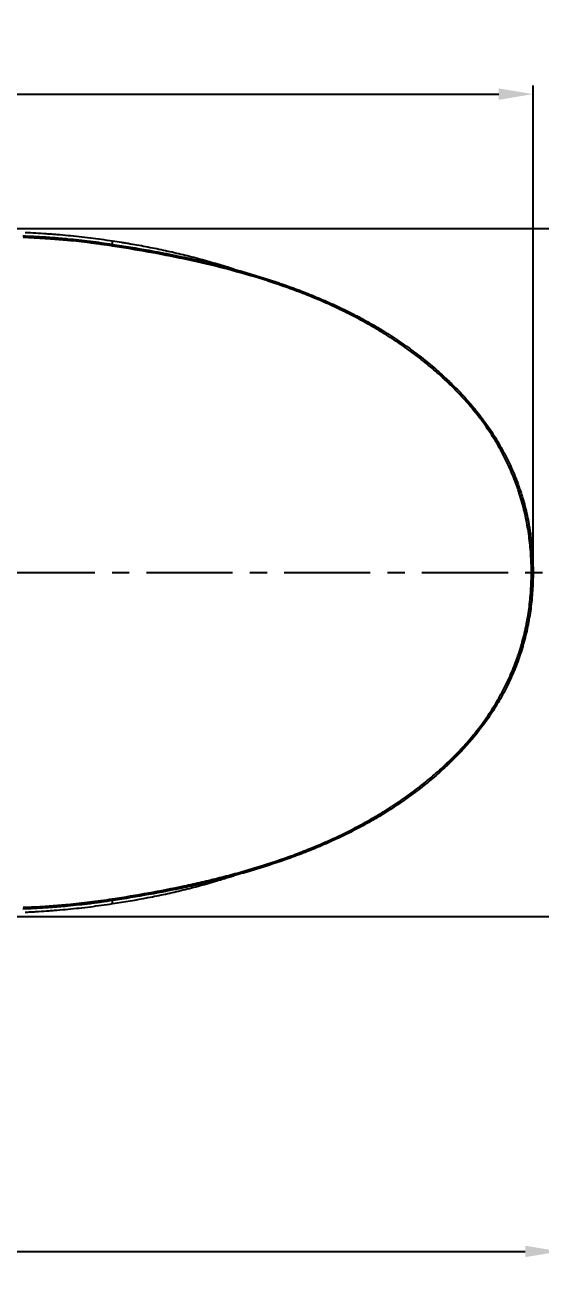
# Model space of a CAD drawing. Extents: x 8541 to 14664, y -60 to 2468.
# Drawn here: x 12438 to 12738, y 1273 to 2005 of the extents above; entities that cross this region are included whole.
import ezdxf

# ---------------------------------------------------------------- set-up
doc = ezdxf.new("R2010")
doc.units = 0
doc.header["$LTSCALE"] = 20
doc.header["$MEASUREMENT"] = 0
doc.linetypes.add('CENTER', pattern=[2, 1.25, -0.25, 0.25, -0.25])
doc.layers.get('0').update_dxf_attribs({"linetype": 'CONTINUOUS'})
doc.layers.get('DEFPOINTS').update_dxf_attribs({"linetype": 'CONTINUOUS'})
doc.layers.add('1', color=7, linetype='CONTINUOUS')
doc.layers.add('CENTER', color=2, linetype='CENTER')
doc.styles.get("Standard").update_dxf_attribs({"font": 'NanumGothic.ttf'})
doc.dimstyles.get("Standard").update_dxf_attribs({"dimtxt": 2.7, "dimasz": 2.5, "dimexe": 1.5, "dimexo": 1.5, "dimgap": 1.5, "dimtad": 1, "dimdec": 0, "dimlfac": 10, "dimzin": 0, "dimdsep": 46, "dimtxsty": 'Standard', "dimcen": 0, "dimclrt": 2, "dimadec": 0, "dimazin": 0, "dimtfac": 1, "dimtdec": 0, "dimtmove": 0, "dimatfit": 3, "dimfxl": 0, "dimtolj": 1, "dimtzin": 0, "dimarcsym": 0})

# ---------------------------------------------------------------- blocks, each defined once
blk = doc.blocks.new('*D26')
at = {"layer": '1', "color": 3, "lineweight": -2}
for p, q in [((12028.5, 1204.2), (12028.5, 1298)), ((12748.5, 1065.55), (12748.5, 1298)), ((12048.5, 1293), (12728.5, 1293))]:
    blk.add_line(p, q, dxfattribs=at)
at = {"layer": '1', "color": 3}
for points in [[(12048.5, 1296.33), (12048.5, 1289.67), (12028.5, 1293)], [(12728.5, 1296.33), (12728.5, 1289.67), (12748.5, 1293)]]:
    blk.add_solid(points, dxfattribs=at)
at = {"layer": 'DEFPOINTS', "color": 0}
for p in [(12748.5, 1293), (12028.5, 1202.7), (12748.5, 1064.05)]:
    blk.add_point(p, dxfattribs=at)
at = {"layer": '1', "color": 2, "insert": (12388.5, 1316.56), "char_height": 25, "attachment_point": 5}
blk.add_mtext('\\A1;{\\fNanumGothic|b0|i0|c129|p50;720}', dxfattribs=at)
blk = doc.blocks.new('*D19')
at = {"color": 3, "lineweight": -2}
for p, q in [((12048.5, 1688.87), (12048.5, 1970.18)), ((12733.09, 1688.87), (12733.09, 1970.18)), ((12068.5, 1965.18), (12713.09, 1965.18))]:
    blk.add_line(p, q, dxfattribs=at)
at = {"color": 3}
for points in [[(12068.5, 1968.51), (12068.5, 1961.85), (12048.5, 1965.18)], [(12713.09, 1968.51), (12713.09, 1961.85), (12733.09, 1965.18)]]:
    blk.add_solid(points, dxfattribs=at)
at = {"layer": 'DEFPOINTS', "color": 0}
for p in [(12733.09, 1965.18), (12048.5, 1687.37), (12733.09, 1687.37)]:
    blk.add_point(p, dxfattribs=at)
at = {"color": 2, "insert": (12390.79, 1988.79), "char_height": 25, "attachment_point": 5}
blk.add_mtext('\\A1;{\\fNanumGothic|b0|i0|c129|p50;685}', dxfattribs=at)
blk = doc.blocks.new('*D20')
at = {"color": 3, "lineweight": -2}
for p, q in [((12311.93, 1887.21), (12867.53, 1887.21)), ((12861.53, 1863.21), (12861.53, 1712.35)), ((12861.53, 1511.53), (12861.53, 1662.39)), ((12311.93, 1487.53), (12867.53, 1487.53))]:
    blk.add_line(p, q, dxfattribs=at)
at = {"color": 3}
for points in [[(12857.53, 1863.21), (12865.53, 1863.21), (12861.53, 1887.21)], [(12857.53, 1511.53), (12865.53, 1511.53), (12861.53, 1487.53)]]:
    blk.add_solid(points, dxfattribs=at)
at = {"layer": 'DEFPOINTS', "color": 0}
for p in [(12310.13, 1887.21), (12310.13, 1487.53), (12861.53, 1487.53)]:
    blk.add_point(p, dxfattribs=at)
at = {"color": 2, "insert": (12861.53, 1687.37), "char_height": 24, "attachment_point": 5}
blk.add_mtext('\\A1;{\\fNanumGothic|b0|i0|c129|p50;400}', dxfattribs=at)

msp = doc.modelspace()

# ---------------------------------------------------------------- linework, layer by layer
at = {"color": 7, "linetype": 'Continuous'}
msp.add_ellipse((12732.09, 1687.37), major_axis=(-1, 0), ratio=0.000004, start_param=2.932153, end_param=4.694936, dxfattribs=at)
for points, knots in [([(12436.62, 1882.87), (12438.78, 1882.78), (12440.94, 1882.68), (12445.27, 1882.47), (12447.44, 1882.34), (12450.7, 1882.14), (12451.78, 1882.06), (12453.95, 1881.91), (12455.58, 1881.79), (12457.22, 1881.65), (12458.31, 1881.56), (12458.85, 1881.52), (12460.48, 1881.38), (12461.57, 1881.28), (12467.02, 1880.77), (12471.37, 1880.29), (12476.82, 1879.62), (12478.45, 1879.41), (12480.08, 1879.19), (12481.17, 1879.05), (12481.72, 1878.97), (12484.44, 1878.59), (12486.61, 1878.27), (12488.79, 1877.94)], [0, 0, 0, 0, 0.125, 0.125, 0.25, 0.25, 0.3125, 0.3125, 0.375, 0.40625, 0.40625, 0.4375, 0.4375, 0.5, 0.5, 0.75, 0.75, 0.8125, 0.84375, 0.84375, 0.875, 0.875, 1, 1, 1, 1]), ([(12488.65, 1876.95), (12486.49, 1877.29), (12484.33, 1877.6), (12481.62, 1877.98), (12481.08, 1878.06), (12479.99, 1878.2), (12478.37, 1878.42), (12476.74, 1878.63), (12471.33, 1879.3), (12467, 1879.78), (12461.58, 1880.29), (12460.5, 1880.38), (12458.87, 1880.52), (12458.33, 1880.57), (12457.25, 1880.66), (12455.62, 1880.79), (12454, 1880.91), (12451.84, 1881.07), (12450.76, 1881.14), (12447.52, 1881.35), (12445.37, 1881.47), (12441.06, 1881.69), (12438.91, 1881.78), (12436.76, 1881.87)], [0, 0, 0, 0, 0.125, 0.125, 0.15625, 0.15625, 0.1875, 0.25, 0.25, 0.5, 0.5, 0.5625, 0.5625, 0.59375, 0.59375, 0.625, 0.6875, 0.6875, 0.75, 0.75, 0.875, 0.875, 1, 1, 1, 1]), ([(12462.9, 1882.93), (12460.82, 1883.14), (12458.75, 1883.32), (12455.63, 1883.58), (12454.6, 1883.66), (12452.52, 1883.82), (12451.48, 1883.89), (12448.37, 1884.11), (12446.3, 1884.23), (12442.16, 1884.47), (12440.09, 1884.58), (12438.02, 1884.68)], [0, 0, 0, 0, 0.25, 0.25, 0.375, 0.375, 0.5, 0.5, 0.75, 0.75, 1, 1, 1, 1]), ([(12488.79, 1879.75), (12486.64, 1880.07), (12484.49, 1880.38), (12480.18, 1880.96), (12478.02, 1881.24), (12471.55, 1882.04), (12467.23, 1882.51), (12462.9, 1882.93)], [0, 0, 0, 0, 0.25, 0.25, 0.5, 0.5, 1, 1, 1, 1]), ([(12488.65, 1876.95), (12488.66, 1877.01), (12488.67, 1877.08), (12488.69, 1877.2), (12488.7, 1877.26), (12488.72, 1877.38), (12488.72, 1877.43), (12488.74, 1877.54), (12488.75, 1877.59), (12488.76, 1877.68), (12488.76, 1877.72), (12488.77, 1877.79), (12488.78, 1877.82), (12488.78, 1877.88), (12488.79, 1877.9), (12488.79, 1877.93), (12488.79, 1877.94), (12488.79, 1877.94)], [0, 0, 0, 0, 0.125, 0.125, 0.25, 0.25, 0.375, 0.375, 0.5, 0.5, 0.625, 0.625, 0.75, 0.75, 0.875, 0.875, 1, 1, 1, 1]), ([(12556.46, 1864.32), (12555.92, 1864.49), (12554.54, 1864.92), (12553.16, 1865.34), (12551.49, 1865.84), (12550.66, 1866.09), (12546.49, 1867.33), (12543.15, 1868.28), (12536.44, 1870.09), (12533.08, 1870.96), (12526.33, 1872.61), (12522.95, 1873.4), (12516.17, 1874.88), (12512.76, 1875.58), (12505.94, 1876.9), (12502.52, 1877.52), (12498.23, 1878.25), (12497.38, 1878.39), (12495.66, 1878.67), (12493.09, 1879.09), (12490.51, 1879.49), (12488.79, 1879.75)], [0, 0, 0, 0, 0.024756, 0.062266, 0.062266, 0.099775, 0.099775, 0.249812, 0.249812, 0.39985, 0.39985, 0.549887, 0.549887, 0.699925, 0.699925, 0.849962, 0.849962, 0.887472, 0.887472, 0.924981, 1, 1, 1, 1]), ([(12488.79, 1876.93), (12488.8, 1876.99), (12488.81, 1877.06), (12488.82, 1877.18), (12488.83, 1877.24), (12488.85, 1877.35), (12488.86, 1877.41), (12488.87, 1877.52), (12488.88, 1877.57), (12488.89, 1877.66), (12488.9, 1877.7), (12488.91, 1877.77), (12488.91, 1877.8), (12488.92, 1877.85), (12488.92, 1877.87), (12488.92, 1877.9), (12488.92, 1877.91), (12488.92, 1877.92)], [0, 0, 0, 0, 0.125, 0.125, 0.25, 0.25, 0.375, 0.375, 0.5, 0.5, 0.625, 0.625, 0.75, 0.75, 0.875, 0.875, 1, 1, 1, 1]), ([(12732.11, 1687.37), (12732.11, 1689.15), (12732.05, 1692.69), (12731.79, 1697.99), (12731.36, 1703.25), (12730.95, 1706.74), (12730.48, 1710.21), (12729.95, 1713.68), (12728.97, 1718.85), (12727.8, 1723.99), (12726.89, 1727.39), (12725.91, 1730.79), (12725.39, 1732.48), (12724.56, 1735.01), (12724.28, 1735.85), (12723.91, 1736.9), (12723.84, 1737.11), (12723.69, 1737.53), (12723.61, 1737.74), (12723.39, 1738.36), (12723.23, 1738.78), (12722.46, 1740.87), (12721.81, 1742.51), (12720.46, 1745.78), (12719.75, 1747.4), (12718.28, 1750.6), (12716.76, 1753.77), (12714.3, 1758.42), (12712.55, 1761.47), (12710.75, 1764.48), (12709.82, 1765.97), (12707.91, 1768.92), (12705.95, 1771.84), (12702.84, 1776.13), (12700.67, 1778.93), (12699.42, 1780.49), (12699.28, 1780.66), (12699, 1781.01), (12698.86, 1781.18), (12698.44, 1781.7), (12697.59, 1782.73), (12696.74, 1783.75), (12693.85, 1787.12), (12691.46, 1789.75), (12687.76, 1793.57), (12686.51, 1794.83), (12684.92, 1796.39), (12684.44, 1796.85), (12683.96, 1797.31), (12683.64, 1797.62), (12683.48, 1797.77), (12682.67, 1798.54), (12682.02, 1799.15), (12678.77, 1802.16), (12676.12, 1804.5), (12670.71, 1809.03), (12667.97, 1811.22), (12662.37, 1815.48), (12659.53, 1817.54), (12653.76, 1821.52), (12650.83, 1823.45), (12644.89, 1827.19), (12641.87, 1828.99), (12635.76, 1832.48), (12632.67, 1834.17), (12627.97, 1836.61), (12625.6, 1837.81), (12623.02, 1839.08), (12622.02, 1839.56), (12621.62, 1839.76), (12621.42, 1839.85), (12620.82, 1840.14), (12617.22, 1841.85), (12613.6, 1843.49), (12607.13, 1846.28), (12603.88, 1847.62), (12597.34, 1850.19), (12594.06, 1851.42), (12587.47, 1853.79), (12584.16, 1854.93), (12577.52, 1857.11), (12574.19, 1858.15), (12564.15, 1861.17), (12557.42, 1863.01), (12543.87, 1866.42), (12537.05, 1867.99), (12523.36, 1870.89), (12516.48, 1872.23), (12502.67, 1874.71), (12495.74, 1875.86), (12488.79, 1876.93)], [0, 0, 0, 0, 0.015625, 0.03125, 0.046875, 0.0625, 0.0625, 0.078125, 0.09375, 0.109375, 0.125, 0.125, 0.140625, 0.140625, 0.148438, 0.148438, 0.150391, 0.150391, 0.152344, 0.152344, 0.15625, 0.15625, 0.171875, 0.171875, 0.1875, 0.1875, 0.203125, 0.21875, 0.234375, 0.234375, 0.25, 0.25, 0.265625, 0.28125, 0.296875, 0.296875, 0.298828, 0.298828, 0.300781, 0.300781, 0.304688, 0.3125, 0.3125, 0.34375, 0.34375, 0.359375, 0.359375, 0.363281, 0.365234, 0.365234, 0.367188, 0.367188, 0.375, 0.375, 0.40625, 0.40625, 0.4375, 0.4375, 0.46875, 0.46875, 0.5, 0.5, 0.53125, 0.53125, 0.5625, 0.5625, 0.578125, 0.585938, 0.587891, 0.587891, 0.589844, 0.589844, 0.59375, 0.625, 0.625, 0.65625, 0.65625, 0.6875, 0.6875, 0.71875, 0.71875, 0.75, 0.75, 0.8125, 0.8125, 0.875, 0.875, 0.9375, 0.9375, 1, 1, 1, 1]), ([(12488.92, 1877.92), (12495.89, 1876.84), (12502.84, 1875.69), (12516.68, 1873.2), (12523.58, 1871.87), (12537.3, 1868.96), (12544.13, 1867.38), (12557.71, 1863.96), (12564.47, 1862.11), (12574.53, 1859.09), (12577.87, 1858.04), (12584.52, 1855.85), (12587.84, 1854.72), (12594.45, 1852.34), (12597.73, 1851.1), (12604.28, 1848.53), (12607.54, 1847.18), (12614.03, 1844.38), (12617.26, 1842.92), (12620.87, 1841.21), (12621.27, 1841.02), (12622.07, 1840.64), (12622.47, 1840.45), (12623.67, 1839.86), (12624.47, 1839.47), (12626.85, 1838.29), (12628.44, 1837.48), (12630.41, 1836.46), (12630.8, 1836.25), (12631.59, 1835.84), (12631.98, 1835.63), (12633.16, 1835), (12635.5, 1833.74), (12637.83, 1832.44), (12642.45, 1829.8), (12645.49, 1827.97), (12651.49, 1824.2), (12654.45, 1822.24), (12658.83, 1819.21), (12660.28, 1818.19), (12662.08, 1816.88), (12662.44, 1816.62), (12663.15, 1816.09), (12663.51, 1815.83), (12664.58, 1815.03), (12668.13, 1812.36), (12671.59, 1809.58), (12677.02, 1805.01), (12679.68, 1802.66), (12682.61, 1799.94), (12682.93, 1799.63), (12683.58, 1799.02), (12683.9, 1798.72), (12684.87, 1797.8), (12685.51, 1797.18), (12687.41, 1795.31), (12688.66, 1794.05), (12692.35, 1790.22), (12694.74, 1787.59), (12697.62, 1784.21), (12698.48, 1783.19), (12699.32, 1782.16), (12699.88, 1781.47), (12700.16, 1781.12), (12701.55, 1779.39), (12703.72, 1776.58), (12706.82, 1772.29), (12708.78, 1769.37), (12710.69, 1766.41), (12711.61, 1764.92), (12713.41, 1761.91), (12715.16, 1758.87), (12717.62, 1754.21), (12719.14, 1751.04), (12720.61, 1747.84), (12721.32, 1746.22), (12722.68, 1742.96), (12723.32, 1741.31), (12724.1, 1739.22), (12724.25, 1738.81), (12724.55, 1737.97), (12724.7, 1737.55), (12725.14, 1736.29), (12725.57, 1735.02), (12725.99, 1733.75), (12726.26, 1732.9), (12726.39, 1732.48), (12726.79, 1731.2), (12727.04, 1730.35), (12727.78, 1727.79), (12728.24, 1726.07), (12729.09, 1722.62), (12729.89, 1719.15), (12730.55, 1715.66), (12730.89, 1713.69), (12730.93, 1713.47), (12731, 1713.03), (12731.04, 1712.81), (12731.14, 1712.15), (12731.35, 1710.83), (12731.8, 1707.75), (12732.31, 1703.34), (12732.75, 1698.03), (12733.01, 1692.71), (12733.07, 1689.15), (12733.07, 1687.37)], [0, 0, 0, 0, 0.0625, 0.0625, 0.125, 0.125, 0.1875, 0.1875, 0.25, 0.25, 0.28125, 0.28125, 0.3125, 0.3125, 0.34375, 0.34375, 0.375, 0.375, 0.40625, 0.40625, 0.410156, 0.410156, 0.414063, 0.414063, 0.421875, 0.421875, 0.4375, 0.4375, 0.441406, 0.441406, 0.445313, 0.445313, 0.453125, 0.46875, 0.46875, 0.5, 0.5, 0.53125, 0.53125, 0.546875, 0.546875, 0.550781, 0.550781, 0.554688, 0.554688, 0.5625, 0.59375, 0.59375, 0.625, 0.625, 0.628906, 0.628906, 0.632813, 0.632813, 0.640625, 0.640625, 0.65625, 0.65625, 0.6875, 0.6875, 0.695313, 0.699219, 0.699219, 0.703125, 0.703125, 0.71875, 0.734375, 0.75, 0.75, 0.765625, 0.765625, 0.78125, 0.796875, 0.8125, 0.8125, 0.828125, 0.828125, 0.84375, 0.84375, 0.847656, 0.847656, 0.851563, 0.851563, 0.859375, 0.863281, 0.863281, 0.867188, 0.867188, 0.875, 0.875, 0.890625, 0.890625, 0.90625, 0.921875, 0.921875, 0.923828, 0.923828, 0.925781, 0.925781, 0.929688, 0.9375, 0.953125, 0.96875, 0.984375, 1, 1, 1, 1]), ([(12488.79, 1497.8), (12502.72, 1499.96), (12516.59, 1502.4), (12533.8, 1506.06), (12537.24, 1506.82), (12544.1, 1508.4), (12547.52, 1509.23), (12554.35, 1510.95), (12557.75, 1511.85), (12562, 1513.02), (12563.27, 1513.38), (12564.55, 1513.74), (12565.4, 1513.98), (12565.82, 1514.1), (12567.94, 1514.71), (12569.63, 1515.21), (12578.06, 1517.75), (12584.74, 1519.95), (12594.64, 1523.53), (12597.93, 1524.77), (12604.45, 1527.35), (12607.69, 1528.69), (12614.12, 1531.48), (12617.32, 1532.93), (12623.66, 1535.94), (12626.8, 1537.51), (12633.05, 1540.77), (12636.14, 1542.46), (12639.59, 1544.44), (12639.97, 1544.66), (12640.74, 1545.11), (12641.88, 1545.78), (12644.54, 1547.36), (12646.8, 1548.74), (12651.27, 1551.56), (12654.2, 1553.51), (12659.98, 1557.52), (12662.82, 1559.59), (12668.41, 1563.86), (12671.15, 1566.06), (12676.53, 1570.6), (12679.18, 1572.94), (12682.09, 1575.65), (12682.41, 1575.95), (12683.05, 1576.56), (12683.37, 1576.86), (12684.33, 1577.78), (12684.97, 1578.4), (12686.86, 1580.26), (12688.11, 1581.51), (12691.78, 1585.34), (12694.16, 1587.96), (12697.02, 1591.32), (12697.73, 1592.17), (12698.43, 1593.03), (12698.71, 1593.37), (12698.85, 1593.54), (12699.27, 1594.06), (12700.66, 1595.78), (12703.08, 1598.93), (12706.16, 1603.2), (12708.11, 1606.12), (12710, 1609.06), (12711.85, 1612.03), (12714.45, 1616.58), (12716.89, 1621.22), (12718.4, 1624.38), (12719.86, 1627.57), (12721.26, 1630.8), (12722.54, 1634.08), (12723.31, 1636.16), (12723.46, 1636.58), (12723.68, 1637.2), (12723.76, 1637.41), (12723.91, 1637.83), (12724.27, 1638.87), (12724.63, 1639.92), (12725.45, 1642.44), (12725.97, 1644.12), (12726.93, 1647.5), (12727.38, 1649.2), (12728.22, 1652.6), (12728.99, 1656.01), (12729.97, 1661.16), (12730.49, 1664.62), (12730.96, 1668.08), (12731.36, 1671.55), (12731.79, 1676.79), (12732.05, 1682.06), (12732.11, 1685.6), (12732.11, 1687.37)], [0, 0, 0, 0, 0.125, 0.125, 0.15625, 0.15625, 0.1875, 0.1875, 0.21875, 0.21875, 0.226563, 0.230469, 0.230469, 0.234375, 0.234375, 0.25, 0.25, 0.3125, 0.3125, 0.34375, 0.34375, 0.375, 0.375, 0.40625, 0.40625, 0.4375, 0.4375, 0.46875, 0.46875, 0.472656, 0.472656, 0.476563, 0.484375, 0.5, 0.5, 0.53125, 0.53125, 0.5625, 0.5625, 0.59375, 0.59375, 0.625, 0.625, 0.628906, 0.628906, 0.632813, 0.632813, 0.640625, 0.640625, 0.65625, 0.65625, 0.6875, 0.6875, 0.695313, 0.697266, 0.697266, 0.699219, 0.699219, 0.703125, 0.71875, 0.734375, 0.75, 0.75, 0.765625, 0.78125, 0.796875, 0.8125, 0.8125, 0.828125, 0.84375, 0.84375, 0.847656, 0.847656, 0.849609, 0.849609, 0.851563, 0.859375, 0.859375, 0.875, 0.875, 0.890625, 0.890625, 0.90625, 0.921875, 0.9375, 0.9375, 0.953125, 0.96875, 0.984375, 1, 1, 1, 1]), ([(12733.07, 1687.37), (12733.07, 1685.59), (12733.01, 1682.04), (12732.75, 1676.76), (12732.32, 1671.5), (12731.92, 1668.01), (12731.45, 1664.53), (12730.92, 1661.07), (12729.95, 1655.9), (12729.18, 1652.47), (12728.34, 1649.06), (12727.89, 1647.36), (12726.92, 1643.96), (12726.41, 1642.27), (12725.58, 1639.74), (12725.3, 1638.9), (12724.94, 1637.85), (12724.86, 1637.64), (12724.72, 1637.22), (12724.64, 1637.01), (12724.42, 1636.38), (12724.27, 1635.97), (12723.5, 1633.88), (12722.21, 1630.58), (12720.81, 1627.34), (12719.35, 1624.14), (12717.84, 1620.96), (12715.4, 1616.3), (12712.79, 1611.73), (12710.95, 1608.74), (12708.1, 1604.31), (12706.1, 1601.41), (12702.94, 1597.16), (12701.86, 1595.75), (12700.49, 1594.02), (12700.21, 1593.67), (12699.79, 1593.15), (12699.65, 1592.98), (12699.37, 1592.63), (12699.23, 1592.46), (12698.52, 1591.6), (12697.95, 1590.92), (12696.23, 1588.89), (12695.06, 1587.55), (12693.57, 1585.9), (12692.98, 1585.24), (12691.77, 1583.93), (12690.86, 1582.97), (12689.01, 1581.04), (12687.76, 1579.78), (12685.87, 1577.91), (12685.23, 1577.29), (12684.27, 1576.36), (12683.95, 1576.06), (12683.3, 1575.45), (12682.98, 1575.14), (12680.06, 1572.42), (12677.41, 1570.06), (12672.01, 1565.5), (12669.26, 1563.28), (12663.66, 1558.99), (12660.81, 1556.91), (12655.02, 1552.87), (12652.08, 1550.92), (12647.59, 1548.08), (12646.08, 1547.15), (12643.81, 1545.77), (12642.67, 1545.09), (12641.52, 1544.42), (12640.75, 1543.97), (12640.37, 1543.75), (12636.91, 1541.76), (12633.8, 1540.05), (12627.54, 1536.77), (12624.38, 1535.2), (12618.02, 1532.16), (12614.81, 1530.7), (12608.36, 1527.9), (12605.11, 1526.55), (12598.56, 1523.95), (12595.27, 1522.7), (12585.33, 1519.1), (12578.63, 1516.89), (12570.17, 1514.33), (12568.47, 1513.83), (12566.34, 1513.22), (12565.92, 1513.09), (12565.07, 1512.85), (12564.64, 1512.73), (12563.36, 1512.37), (12562.51, 1512.13), (12558.24, 1510.95), (12554.82, 1510.05), (12550.53, 1508.96), (12549.67, 1508.75), (12547.95, 1508.32), (12547.09, 1508.11), (12544.51, 1507.49), (12542.79, 1507.08), (12537.61, 1505.88), (12534.16, 1505.11), (12523.78, 1502.91), (12516.83, 1501.56), (12502.9, 1499.05), (12495.92, 1497.9), (12488.92, 1496.82)], [0, 0, 0, 0, 0.015625, 0.03125, 0.046875, 0.0625, 0.0625, 0.078125, 0.09375, 0.109375, 0.109375, 0.125, 0.125, 0.140625, 0.140625, 0.148437, 0.148437, 0.150391, 0.150391, 0.152344, 0.152344, 0.15625, 0.15625, 0.171875, 0.1875, 0.1875, 0.203125, 0.21875, 0.234375, 0.25, 0.25, 0.28125, 0.28125, 0.296875, 0.296875, 0.300781, 0.300781, 0.302734, 0.302734, 0.304687, 0.304687, 0.3125, 0.3125, 0.328125, 0.328125, 0.332031, 0.335937, 0.34375, 0.34375, 0.359375, 0.359375, 0.367187, 0.367187, 0.371094, 0.371094, 0.375, 0.375, 0.40625, 0.40625, 0.4375, 0.4375, 0.46875, 0.46875, 0.5, 0.5, 0.515625, 0.515625, 0.523437, 0.527344, 0.527344, 0.53125, 0.53125, 0.5625, 0.5625, 0.59375, 0.59375, 0.625, 0.625, 0.65625, 0.65625, 0.6875, 0.6875, 0.75, 0.75, 0.765625, 0.765625, 0.769531, 0.769531, 0.773437, 0.773437, 0.78125, 0.78125, 0.8125, 0.8125, 0.820312, 0.820312, 0.828125, 0.828125, 0.84375, 0.84375, 0.875, 0.875, 0.9375, 0.9375, 1, 1, 1, 1]), ([(12488.79, 1494.99), (12495.67, 1496.02), (12502.52, 1497.18), (12512.74, 1499.15), (12516.13, 1499.85), (12522.9, 1501.33), (12526.28, 1502.11), (12533.01, 1503.76), (12536.37, 1504.62), (12543.06, 1506.43), (12546.4, 1507.38), (12551.98, 1509.03), (12554.22, 1509.72), (12556.47, 1510.42)], [0, 0, 0, 0, 0.299558, 0.299558, 0.449337, 0.449337, 0.599116, 0.599116, 0.748895, 0.748895, 0.898674, 0.898674, 1, 1, 1, 1]), ([(12488.79, 1496.8), (12486.61, 1496.46), (12484.44, 1496.14), (12481.72, 1495.76), (12481.17, 1495.69), (12480.08, 1495.54), (12478.45, 1495.32), (12476.82, 1495.12), (12471.37, 1494.44), (12467.02, 1493.97), (12461.57, 1493.46), (12460.48, 1493.36), (12458.85, 1493.22), (12458.3, 1493.17), (12457.22, 1493.08), (12455.58, 1492.95), (12453.95, 1492.83), (12451.78, 1492.67), (12450.69, 1492.6), (12447.44, 1492.39), (12445.27, 1492.27), (12440.94, 1492.05), (12438.78, 1491.95), (12436.62, 1491.87)], [0, 0, 0, 0, 0.125, 0.125, 0.15625, 0.15625, 0.1875, 0.25, 0.25, 0.5, 0.5, 0.5625, 0.5625, 0.59375, 0.59375, 0.625, 0.6875, 0.6875, 0.75, 0.75, 0.875, 0.875, 1, 1, 1, 1]), ([(12436.76, 1492.87), (12438.91, 1492.95), (12441.06, 1493.05), (12445.37, 1493.27), (12447.52, 1493.39), (12450.76, 1493.59), (12451.84, 1493.67), (12454, 1493.82), (12455.62, 1493.94), (12457.25, 1494.08), (12458.33, 1494.16), (12458.87, 1494.21), (12460.5, 1494.35), (12461.58, 1494.45), (12466.99, 1494.96), (12471.33, 1495.43), (12476.74, 1496.11), (12478.37, 1496.31), (12479.99, 1496.53), (12481.08, 1496.68), (12481.62, 1496.75), (12484.33, 1497.13), (12486.49, 1497.45), (12488.65, 1497.78)], [0, 0, 0, 0, 0.125, 0.125, 0.25, 0.25, 0.3125, 0.3125, 0.375, 0.40625, 0.40625, 0.4375, 0.4375, 0.5, 0.5, 0.75, 0.75, 0.8125, 0.84375, 0.84375, 0.875, 0.875, 1, 1, 1, 1]), ([(12462.9, 1491.8), (12465.06, 1492.01), (12467.23, 1492.23), (12471.55, 1492.71), (12473.71, 1492.96), (12478.02, 1493.49), (12480.18, 1493.77), (12484.49, 1494.36), (12486.64, 1494.67), (12488.79, 1494.99)], [0, 0, 0, 0, 0.25, 0.25, 0.5, 0.5, 0.75, 0.75, 1, 1, 1, 1]), ([(12488.65, 1497.78), (12488.66, 1497.72), (12488.67, 1497.66), (12488.69, 1497.54), (12488.7, 1497.48), (12488.72, 1497.36), (12488.72, 1497.3), (12488.74, 1497.2), (12488.75, 1497.15), (12488.76, 1497.06), (12488.76, 1497.02), (12488.77, 1496.94), (12488.78, 1496.91), (12488.78, 1496.86), (12488.79, 1496.84), (12488.79, 1496.81), (12488.79, 1496.8), (12488.79, 1496.8)], [0, 0, 0, 0, 0.125, 0.125, 0.25, 0.25, 0.375, 0.375, 0.5, 0.5, 0.625, 0.625, 0.75, 0.75, 0.875, 0.875, 1, 1, 1, 1]), ([(12488.79, 1497.8), (12488.8, 1497.74), (12488.81, 1497.68), (12488.82, 1497.56), (12488.83, 1497.5), (12488.85, 1497.38), (12488.86, 1497.32), (12488.87, 1497.22), (12488.88, 1497.17), (12488.89, 1497.08), (12488.9, 1497.04), (12488.91, 1496.97), (12488.91, 1496.93), (12488.92, 1496.88), (12488.92, 1496.86), (12488.92, 1496.83), (12488.92, 1496.82), (12488.92, 1496.82)], [0, 0, 0, 0, 0.125, 0.125, 0.25, 0.25, 0.375, 0.375, 0.5, 0.5, 0.625, 0.625, 0.75, 0.75, 0.875, 0.875, 1, 1, 1, 1]), ([(12438.02, 1490.05), (12438.54, 1490.08), (12439.05, 1490.11), (12440.09, 1490.16), (12440.61, 1490.18), (12442.16, 1490.27), (12443.19, 1490.32), (12446.3, 1490.5), (12448.37, 1490.63), (12451.49, 1490.84), (12452.52, 1490.92), (12454.6, 1491.07), (12455.63, 1491.16), (12458.75, 1491.41), (12460.82, 1491.6), (12462.9, 1491.8)], [0, 0, 0, 0, 0.0625, 0.0625, 0.125, 0.125, 0.25, 0.25, 0.5, 0.5, 0.625, 0.625, 0.75, 0.75, 1, 1, 1, 1])]:
    msp.add_open_spline(points, degree=3, knots=knots, dxfattribs=at)
for points, degree in [([(12488.79, 1876.93), (12488.74, 1876.94), (12488.7, 1876.94), (12488.65, 1876.95)], 3), ([(12488.79, 1877.94), (12488.79, 1878.54), (12488.79, 1879.15), (12488.79, 1879.75)], 3), ([(12488.79, 1877.94), (12488.83, 1877.93), (12488.88, 1877.92), (12488.92, 1877.92)], 3), ([(12559.49, 1863.43), (12557.96, 1863.85), (12556.46, 1864.32)], 2), ([(12556.46, 1510.42), (12557.96, 1510.88), (12559.49, 1511.3)], 2), ([(12488.65, 1497.78), (12488.7, 1497.79), (12488.74, 1497.8), (12488.79, 1497.8)], 3), ([(12488.92, 1496.82), (12488.88, 1496.81), (12488.83, 1496.8), (12488.79, 1496.8)], 3), ([(12488.79, 1494.99), (12488.79, 1495.59), (12488.79, 1496.19), (12488.79, 1496.8)], 3)]:
    msp.add_open_spline(points, degree=degree, dxfattribs=at)
at = {"layer": 'CENTER', "color": 1, "linetype": 'CENTER', "ltscale": 2}
msp.add_line((12028.5, 1687.37), (12756.57, 1687.37), dxfattribs=at)

# ---------------------------------------------------------------- dimensions: what is measured, and where the dimension line sits
dim = msp.add_linear_dim(base=(12733.09, 1965.18), p1=(12048.5, 1687.37), p2=(12733.09, 1687.37), text='{\\fNanumGothic|b0|i0|c129|p50;<>}', dimstyle='Standard', override={"dimtxt": 25, "dimasz": 20, "dimexe": 5, "dimgap": 10, "dimlfac": 1, "dimzin": 12, "dimpost": '', "dimclrd": 3, "dimclre": 3, "dimazin": 2, "dimarcsym": 1})
dim.commit()
dim.dimension.update_dxf_attribs({"geometry": '*D19', "text_midpoint": (12390.79, 1988.79)})
dim = msp.add_linear_dim(base=(12861.53, 1487.53), p1=(12310.13, 1887.21), p2=(12310.13, 1487.53), angle=90, text='{\\fNanumGothic|b0|i0|c129|p50;<>}', dimstyle='Standard', override={"dimscale": 1.2, "dimtxt": 20, "dimasz": 20, "dimexe": 5, "dimgap": 10, "dimtih": 1, "dimtoh": 1, "dimlfac": 1, "dimzin": 12, "dimclrd": 3, "dimclre": 3, "dimazin": 2, "dimarcsym": 1})
dim.commit()
dim.dimension.update_dxf_attribs({"geometry": '*D20', "text_midpoint": (12861.53, 1687.37)})
at = {"layer": '1'}
dim = msp.add_linear_dim(base=(12748.5, 1293), p1=(12028.5, 1202.7), p2=(12748.5, 1064.05), text='{\\fNanumGothic|b0|i0|c129|p50;<>}', dimstyle='Standard', override={"dimtxt": 25, "dimasz": 20, "dimexe": 5, "dimgap": 10, "dimlfac": 1, "dimclrd": 3, "dimclre": 3}, dxfattribs=at)
dim.commit()
dim.dimension.update_dxf_attribs({"geometry": '*D26', "text_midpoint": (12388.5, 1293), "dimtype": 160})

doc.saveas('drawing.dxf')
